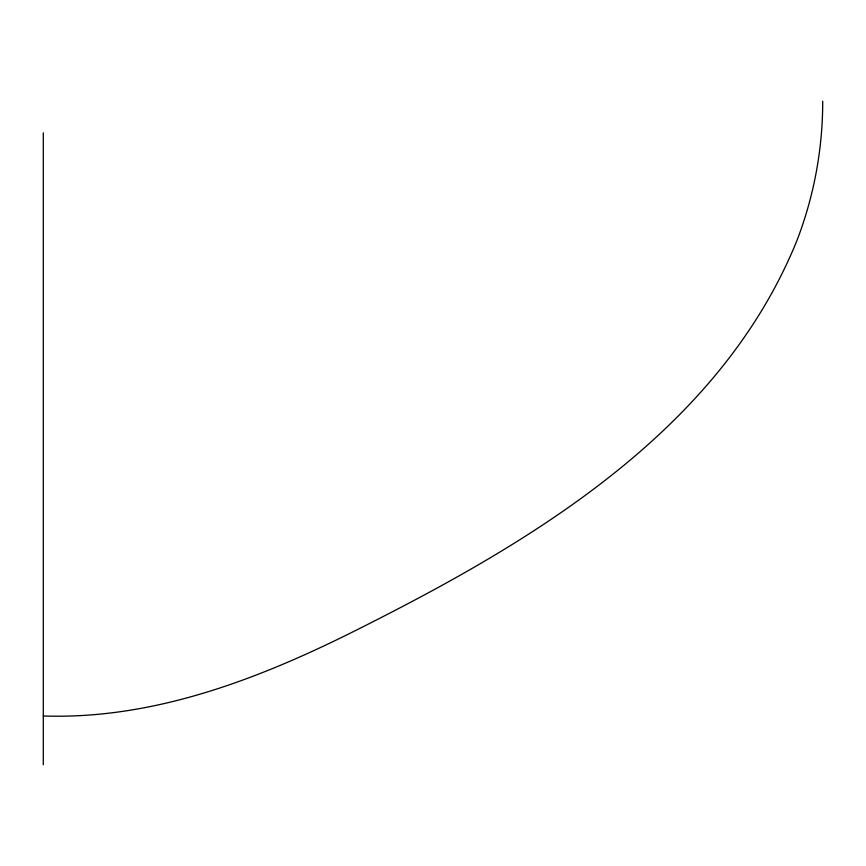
<?xml version="1.0" encoding="UTF-8"?>
<svg xmlns="http://www.w3.org/2000/svg" width="866" height="866" viewBox="0 0 866 866"><rect width="100%" height="100%" fill="white"/><g stroke="black" fill="none" stroke-linecap="round" stroke-linejoin="round"><path stroke-width="1.3" d="M43.3 715.976C153.628 719.711 258.923 678.987 355.926 630.34C531.67 542.257 719.787 431.03 797.088 240.185A387.34 387.34 0 0 0 822.711 101.235M43.3 132.855L43.3 764.765"/></g></svg>
